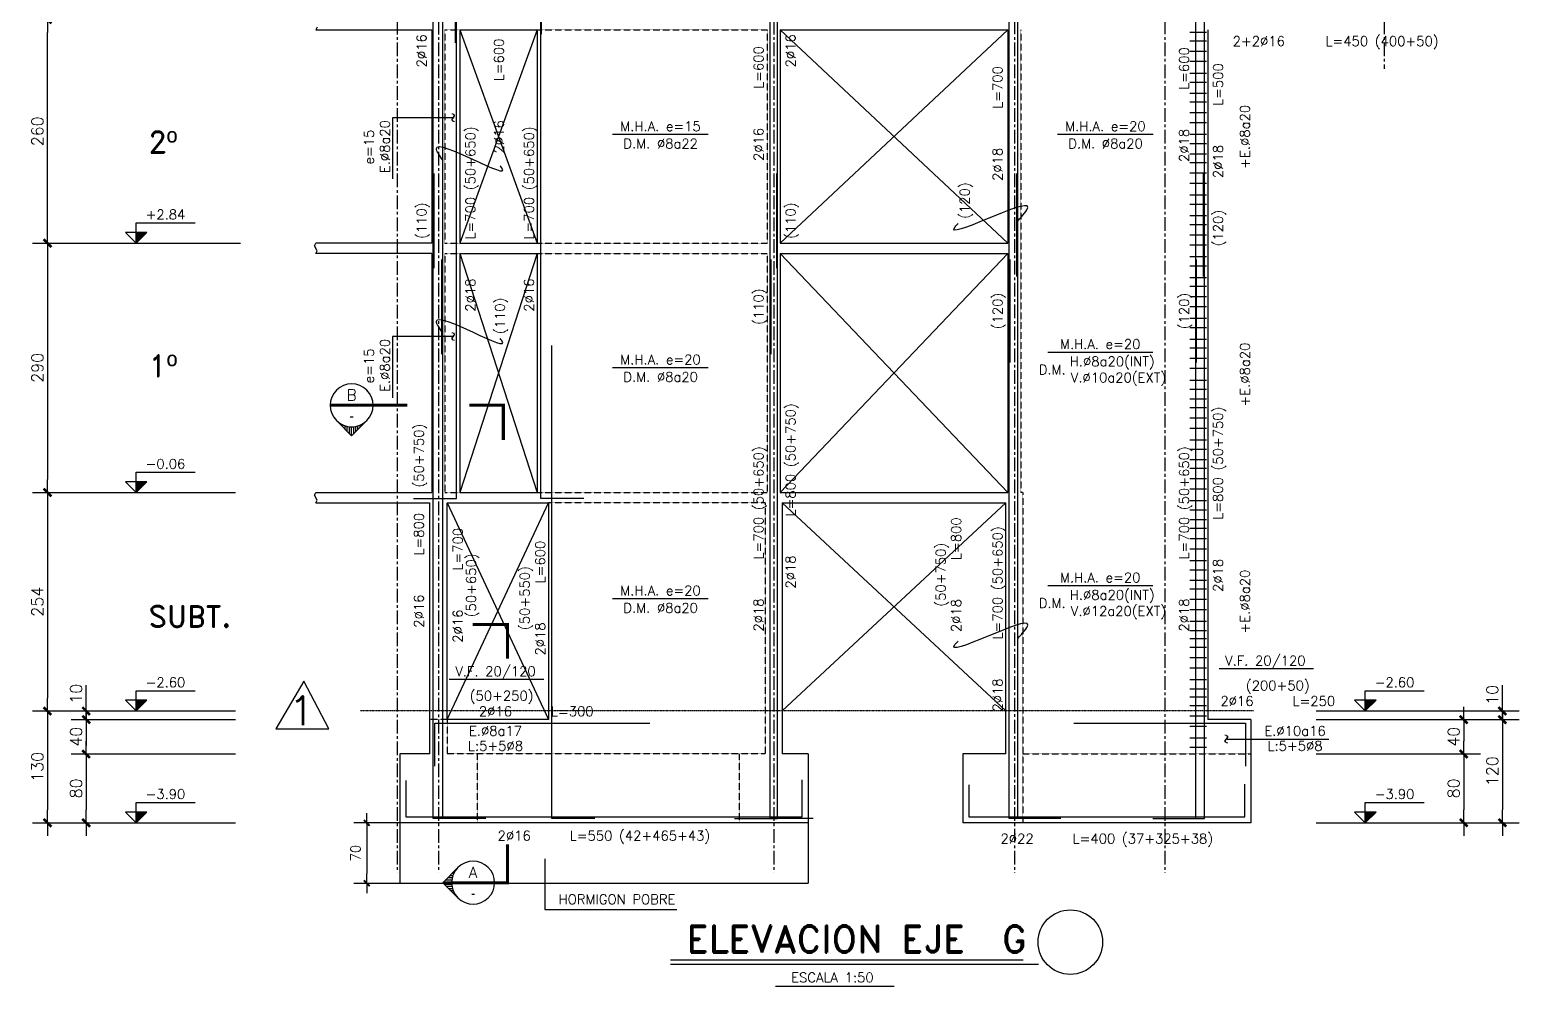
# Model space of a CAD drawing. Header units: millimetres. Extents: x 7445 to 13932, y -1320 to 2057.
# Drawn here: x 7445 to 9177, y -1320 to -208 of the extents above; entities that cross this region are included whole.
import ezdxf
from ezdxf.enums import TextEntityAlignment as Align

# ---------------------------------------------------------------- set-up
doc = ezdxf.new("R2010")
doc.units = ezdxf.units.MM
doc.header["$LTSCALE"] = 0.5
doc.linetypes.add('CENTER', pattern=[50.8, 31.75, -6.35, 6.35, -6.35])
doc.linetypes.add('DASHED', pattern=[0.75, 0.5, -0.25])
for name, color, linetype in [('CONTORNO', 3, 'Continuous'), ('CONTORNOS', 3, 'Continuous'), ('COTAS1', 2, 'Continuous'), ('Cotas2', 1, 'Continuous'), ('EJES', 1, 'CENTER'), ('fe', 7, 'Continuous'), ('NIVELES', 3, 'Continuous'), ('RADIER', 1, 'DASHED'), ('SEGMENTOS1', 2, 'DASHED'), ('TEXTOS-SM', 3, 'Continuous'), ('TEXTOS1', 9, 'Continuous'), ('textos2', 2, 'Continuous'), ('VANOS', 1, 'Continuous')]:
    doc.layers.add(name, color=color, linetype=linetype)
doc.styles.add('ROMAND', font='romand')
doc.styles.add('ROMANS', font='romans')
doc.styles.add('ROMANS0', font='romans.shx')
doc.styles.add('SIETE50', font='ROMAND.SHX', dxfattribs={"height": 31.5})
doc.styles.get("Standard").update_dxf_attribs({"font": 'techl___.ttf'})
doc.dimstyles.new('ING-50', dxfattribs={"dimscale": 5, "dimtxt": 2.25, "dimasz": 2.25, "dimexe": 3, "dimexo": 0, "dimgap": 1.5, "dimtad": 1, "dimdec": 1, "dimzin": 12, "dimdsep": 46, "dimtxsty": 'ROMANS', "dimblk1": 'TICK1', "dimblk2": 'TICK1', "dimsah": 1, "dimcen": 0.09, "dimclrd": 2, "dimclre": 1, "dimclrt": 3, "dimadec": 1, "dimazin": 3, "dimtfac": 1, "dimtdec": 1, "dimtix": 1, "dimtmove": 2, "dimatfit": 3, "dimfxl": 3, "dimtolj": 1, "dimtzin": 12, "dimarcsym": 0})
doc.dimstyles.new('ING50', dxfattribs={"dimscale": 50, "dimtxt": 0.27, "dimasz": 0.3, "dimexe": 0.2, "dimexo": 1, "dimgap": 0.1, "dimtad": 1, "dimzin": 12, "dimdsep": 46, "dimtxsty": 'ROMANS', "dimblk1": 'TICK1', "dimblk2": 'TICK1', "dimsah": 1, "dimcen": 0.09, "dimse1": 1, "dimse2": 1, "dimclrd": 2, "dimclre": 4, "dimclrt": 3, "dimadec": 0, "dimazin": 0, "dimtfac": 1, "dimtix": 1, "dimtmove": 2, "dimatfit": 3, "dimldrblk": 'TICK1', "dimfxl": 1, "dimtolj": 1, "dimtzin": 12, "dimarcsym": 0})

# ---------------------------------------------------------------- blocks, each defined once
blk = doc.blocks.new('nivel-el')
at = {"linetype": 'Continuous'}
blk.add_hatch(color=1, dxfattribs=at).paths.add_polyline_path([(0, 0), (12.5, 12.5), (0, 12.5)])
at = {"color": 3}
blk.add_lwpolyline([(0, 0), (12.5, 12.5), (0, 12.5), (-12.5, 12.5), (0, 0), (0, 12.5), (0, 23.6), (68.4, 23.6)], dxfattribs=at)
at = {"color": 3, "style": 'ROMANS'}
blk.add_attdef('%%P0.00', text='', height=11.2, dxfattribs=at).set_placement((34, 27.7), align=Align.CENTER)
blk = doc.blocks.new('TICK1')
at = {"color": 2}
for points in [[(0, 0), (-1, 0)], [(0, 0), (1, 0)]]:
    blk.add_lwpolyline(points, dxfattribs=at)
at = {"color": 2, "const_width": 0.2}
blk.add_lwpolyline([(-0.3, -0.3), (0.3, 0.3)], dxfattribs=at)
blk = doc.blocks.new('*D22')
at = {"layer": 'COTAS1', "color": 2, "lineweight": -2}
blk.add_line((7465.3, -471.3), (7465.3, -731.3), dxfattribs=at)
at = {"layer": 'Defpoints', "color": 0}
for p in [(7477, -456.3), (7465.3, -746.3), (7477, -746.3)]:
    blk.add_point(p, dxfattribs=at)
at = {"layer": 'COTAS1', "color": 2, "lineweight": -2, "xscale": 15, "yscale": 15, "zscale": 15}
for p, rotation in [((7465.3, -456.3), 90), ((7465.3, -746.3), 270)]:
    blk.add_blockref('TICK1', p, dxfattribs=dict(at, rotation=rotation))
at = {"layer": 'COTAS1', "color": 3, "insert": (7453.6, -601.3), "char_height": 13.5, "attachment_point": 5, "rotation": 90, "style": 'ROMANS'}
blk.add_mtext('\\A1;290', dxfattribs=at)
blk = doc.blocks.new('*D23')
at = {"layer": 'COTAS1', "color": 2, "lineweight": -2}
blk.add_line((7465.3, -441.3), (7465.3, -211.3), dxfattribs=at)
at = {"layer": 'Defpoints', "color": 0}
for p in [(7465.3, -196.3), (7477, -196.3), (7477, -456.3)]:
    blk.add_point(p, dxfattribs=at)
at = {"layer": 'COTAS1', "color": 2, "lineweight": -2, "xscale": 15, "yscale": 15, "zscale": 15}
for p, rotation in [((7465.3, -196.3), 90), ((7465.3, -456.3), 270)]:
    blk.add_blockref('TICK1', p, dxfattribs=dict(at, rotation=rotation))
at = {"layer": 'COTAS1', "color": 3, "insert": (7453.6, -326.3), "char_height": 13.5, "attachment_point": 5, "rotation": 90, "style": 'ROMANS'}
blk.add_mtext('\\A1;260', dxfattribs=at)
blk = doc.blocks.new('*D24')
at = {"layer": 'COTAS1', "color": 2, "lineweight": -2}
blk.add_line((7465.3, -181.3), (7465.3, 48.7), dxfattribs=at)
at = {"layer": 'Defpoints', "color": 0}
for p in [(7465.3, 63.7), (7477, 63.7), (7477, -196.3)]:
    blk.add_point(p, dxfattribs=at)
at = {"layer": 'COTAS1', "color": 2, "lineweight": -2, "xscale": 15, "yscale": 15, "zscale": 15}
for p, rotation in [((7465.3, 63.7), 90), ((7465.3, -196.3), 270)]:
    blk.add_blockref('TICK1', p, dxfattribs=dict(at, rotation=rotation))
at = {"layer": 'COTAS1', "color": 3, "insert": (7453.6, -66.3), "char_height": 13.5, "attachment_point": 5, "rotation": 90, "style": 'ROMANS'}
blk.add_mtext('\\A1;260', dxfattribs=at)
blk = doc.blocks.new('*D13')
at = {"layer": 'COTAS1', "color": 2, "lineweight": -2}
blk.add_line((7465.3, -761.3), (7465.3, -985.3), dxfattribs=at)
at = {"layer": 'Defpoints', "color": 0}
for p in [(7447.9, -746.3), (7465.3, -1000.3), (7477, -1000.3)]:
    blk.add_point(p, dxfattribs=at)
at = {"layer": 'COTAS1', "color": 2, "lineweight": -2, "xscale": 15, "yscale": 15, "zscale": 15}
for p, rotation in [((7465.3, -746.3), 90), ((7465.3, -1000.3), 270)]:
    blk.add_blockref('TICK1', p, dxfattribs=dict(at, rotation=rotation))
at = {"layer": 'COTAS1', "color": 3, "insert": (7453.6, -873.3), "char_height": 13.5, "attachment_point": 5, "rotation": 90, "style": 'ROMANS'}
blk.add_mtext('\\A1;254', dxfattribs=at)
blk = doc.blocks.new('*D14')
at = {"layer": 'COTAS1', "color": 2, "lineweight": -2}
blk.add_line((7465.3, -1015.3), (7465.3, -1115.3), dxfattribs=at)
at = {"layer": 'Defpoints', "color": 0}
for p in [(7477, -1000.3), (7465.3, -1130.3), (7477, -1130.3)]:
    blk.add_point(p, dxfattribs=at)
at = {"layer": 'COTAS1', "color": 2, "lineweight": -2, "xscale": 15, "yscale": 15, "zscale": 15}
for p, rotation in [((7465.3, -1000.3), 90), ((7465.3, -1130.3), 270)]:
    blk.add_blockref('TICK1', p, dxfattribs=dict(at, rotation=rotation))
at = {"layer": 'COTAS1', "color": 3, "insert": (7453.6, -1065.3), "char_height": 13.5, "attachment_point": 5, "rotation": 90, "style": 'ROMANS'}
blk.add_mtext('\\A1;130', dxfattribs=at)
blk = doc.blocks.new('*D15')
at = {"layer": 'COTAS1', "color": 2, "lineweight": -2}
blk.add_line((7510.3, -1065.3), (7510.3, -1115.3), dxfattribs=at)
at = {"layer": 'Defpoints', "color": 0}
for p in [(7522, -1050.3), (7510.3, -1130.3), (7522, -1130.3)]:
    blk.add_point(p, dxfattribs=at)
at = {"layer": 'COTAS1', "color": 2, "lineweight": -2, "xscale": 15, "yscale": 15, "zscale": 15}
for p, rotation in [((7510.3, -1050.3), 90), ((7510.3, -1130.3), 270)]:
    blk.add_blockref('TICK1', p, dxfattribs=dict(at, rotation=rotation))
at = {"layer": 'COTAS1', "color": 3, "insert": (7498.6, -1090.3), "char_height": 13.5, "attachment_point": 5, "rotation": 90, "style": 'ROMANS'}
blk.add_mtext('\\A1;80', dxfattribs=at)
blk = doc.blocks.new('*D16')
at = {"layer": 'COTAS1', "color": 2, "lineweight": -2}
blk.add_line((7510.3, -1025.3), (7510.3, -1035.3), dxfattribs=at)
at = {"layer": 'Defpoints', "color": 0}
for p in [(7522, -1010.3), (7510.3, -1050.3), (7522, -1050.3)]:
    blk.add_point(p, dxfattribs=at)
at = {"layer": 'COTAS1', "color": 2, "lineweight": -2, "xscale": 15, "yscale": 15, "zscale": 15}
for p, rotation in [((7510.3, -1010.3), 90), ((7510.3, -1050.3), 270)]:
    blk.add_blockref('TICK1', p, dxfattribs=dict(at, rotation=rotation))
at = {"layer": 'COTAS1', "color": 3, "insert": (7498.6, -1030.3), "char_height": 13.5, "attachment_point": 5, "rotation": 90, "style": 'ROMANS'}
blk.add_mtext('\\A1;40', dxfattribs=at)
blk = doc.blocks.new('*D17')
at = {"layer": 'COTAS1', "color": 2, "lineweight": -2}
for p, q in [((7510.3, -985.3), (7510.3, -970.3)), ((7510.3, -1010.3), (7510.3, -1000.3)), ((7510.3, -1025.3), (7510.3, -1040.3))]:
    blk.add_line(p, q, dxfattribs=at)
at = {"layer": 'Defpoints', "color": 0}
for p in [(7510.3, -1000.3), (7522, -1000.3), (7522, -1010.3)]:
    blk.add_point(p, dxfattribs=at)
at = {"layer": 'COTAS1', "color": 2, "lineweight": -2, "xscale": 15, "yscale": 15, "zscale": 15}
for p, rotation in [((7510.3, -1000.3), 270), ((7510.3, -1010.3), 90)]:
    blk.add_blockref('TICK1', p, dxfattribs=dict(at, rotation=rotation))
at = {"layer": 'COTAS1', "color": 3, "insert": (7498.6, -980.2), "char_height": 13.5, "attachment_point": 5, "rotation": 90, "style": 'ROMANS'}
blk.add_mtext('\\A1;10', dxfattribs=at)
blk = doc.blocks.new('*D18')
at = {"layer": 'COTAS1', "color": 2, "lineweight": -2}
blk.add_line((9112.7, -1065.3), (9112.7, -1115.3), dxfattribs=at)
at = {"layer": 'Defpoints', "color": 0}
for p in [(9124.4, -1050.3), (9112.7, -1130.3), (9124.4, -1130.3)]:
    blk.add_point(p, dxfattribs=at)
at = {"layer": 'COTAS1', "color": 2, "lineweight": -2, "xscale": 15, "yscale": 15, "zscale": 15}
for p, rotation in [((9112.7, -1050.3), 90), ((9112.7, -1130.3), 270)]:
    blk.add_blockref('TICK1', p, dxfattribs=dict(at, rotation=rotation))
at = {"layer": 'COTAS1', "color": 3, "insert": (9101, -1090.3), "char_height": 13.5, "attachment_point": 5, "rotation": 90, "style": 'ROMANS'}
blk.add_mtext('\\A1;80', dxfattribs=at)
blk = doc.blocks.new('*D19')
at = {"layer": 'COTAS1', "color": 2, "lineweight": -2}
blk.add_line((9112.7, -1025.3), (9112.7, -1035.3), dxfattribs=at)
at = {"layer": 'Defpoints', "color": 0}
for p in [(9124.4, -1010.3), (9112.7, -1050.3), (9124.4, -1050.3)]:
    blk.add_point(p, dxfattribs=at)
at = {"layer": 'COTAS1', "color": 2, "lineweight": -2, "xscale": 15, "yscale": 15, "zscale": 15}
for p, rotation in [((9112.7, -1010.3), 90), ((9112.7, -1050.3), 270)]:
    blk.add_blockref('TICK1', p, dxfattribs=dict(at, rotation=rotation))
at = {"layer": 'COTAS1', "color": 3, "insert": (9101, -1030.3), "char_height": 13.5, "attachment_point": 5, "rotation": 90, "style": 'ROMANS'}
blk.add_mtext('\\A1;40', dxfattribs=at)
blk = doc.blocks.new('*D20')
at = {"layer": 'COTAS1', "color": 2, "lineweight": -2}
for p, q in [((9157.7, -985.3), (9157.7, -970.3)), ((9157.7, -1000.3), (9157.7, -1010.3)), ((9157.7, -1025.3), (9157.7, -1040.3))]:
    blk.add_line(p, q, dxfattribs=at)
at = {"layer": 'Defpoints', "color": 0}
for p in [(9169.4, -1000.3), (9157.7, -1010.3), (9169.4, -1010.3)]:
    blk.add_point(p, dxfattribs=at)
at = {"layer": 'COTAS1', "color": 2, "lineweight": -2, "xscale": 15, "yscale": 15, "zscale": 15}
for p, rotation in [((9157.7, -1000.3), 270), ((9157.7, -1010.3), 90)]:
    blk.add_blockref('TICK1', p, dxfattribs=dict(at, rotation=rotation))
at = {"layer": 'COTAS1', "color": 3, "insert": (9146, -981.6), "char_height": 13.5, "attachment_point": 5, "rotation": 90, "style": 'ROMANS'}
blk.add_mtext('\\A1;10', dxfattribs=at)
blk = doc.blocks.new('*D21')
at = {"layer": 'COTAS1', "color": 2, "lineweight": -2}
blk.add_line((9157.7, -1025.3), (9157.7, -1115.3), dxfattribs=at)
at = {"layer": 'Defpoints', "color": 0}
for p in [(9169.4, -1010.3), (9157.7, -1130.3), (9169.4, -1130.3)]:
    blk.add_point(p, dxfattribs=at)
at = {"layer": 'COTAS1', "color": 2, "lineweight": -2, "xscale": 15, "yscale": 15, "zscale": 15}
for p, rotation in [((9157.7, -1010.3), 90), ((9157.7, -1130.3), 270)]:
    blk.add_blockref('TICK1', p, dxfattribs=dict(at, rotation=rotation))
at = {"layer": 'COTAS1', "color": 3, "insert": (9146, -1070.3), "char_height": 13.5, "attachment_point": 5, "rotation": 90, "style": 'ROMANS'}
blk.add_mtext('\\A1;120', dxfattribs=at)
blk = doc.blocks.new('*X33')
at = {"color": 0}
for p, q in [((2610.1, 1260), (2610.4, 1260)), ((2611.9, 1257.5), (2612.9, 1257.5)), ((2613.2, 1255), (2615.4, 1255)), ((2614.2, 1252.5), (2617.9, 1252.5)), ((2614.9, 1250), (2620.4, 1250)), ((2615.3, 1247.5), (2622.9, 1247.5)), ((2612.4, 1232.5), (2613.9, 1232.5)), ((2613.6, 1235), (2616.4, 1235)), ((2614.5, 1237.5), (2618.9, 1237.5)), ((2615.1, 1240), (2621.4, 1240)), ((2615.4, 1242.5), (2623.9, 1242.5)), ((2615.5, 1245), (2625.4, 1245)), ((2608.8, 1227.5), (2608.9, 1227.5)), ((2610.9, 1230), (2611.4, 1230))]:
    blk.add_line(p, q, dxfattribs=at)
blk = doc.blocks.new('corte6')
at = {"color": 2, "linetype": 'Continuous'}
for p, q in [((-57.7, 17.7), (-75.4, 0)), ((-75.4, 0), (-57.7, -17.7))]:
    blk.add_line(p, q, dxfattribs=at)
at = {"color": 2, "linetype": 'Continuous', "const_width": 3.5}
blk.add_lwpolyline([(-65, 0), (0, 0), (0, 44.5)], dxfattribs=at)
at = {"color": 2, "linetype": 'Continuous'}
blk.add_arc((-40, 0), 25, 135, 225, dxfattribs=at)
at = {"color": 1, "linetype": 'Continuous'}
blk.add_arc((-40, 0), 25, 225, 135, dxfattribs=at)
at = {"color": 2, "linetype": 'Continuous', "xscale": -1}
blk.add_blockref('*X33', (2550.5, -1244.5), dxfattribs=at)
at = {"color": 3, "linetype": 'Continuous', "style": 'ROMAND'}
blk.add_attdef('C', text='', height=13, dxfattribs=at).set_placement((-40, 12), align=Align.MIDDLE_CENTER)
at = {"color": 3, "linetype": 'Continuous'}
blk.add_attdef('-', text='', height=13, dxfattribs=at).set_placement((-40, -12), align=Align.MIDDLE)
blk = doc.blocks.new('corte9')
at = {"color": 2, "const_width": 3.51}
blk.add_lwpolyline([(0, 39.5), (0, 0), (40.5, 0)], dxfattribs=at)
blk = doc.blocks.new('*X38')
at = {"color": 0}
for p, q in [((2585, 1329.9), (2585, 1335.4)), ((2587.5, 1330.3), (2587.5, 1337.9)), ((2590, 1330.5), (2590, 1340.4)), ((2592.5, 1330.4), (2592.5, 1338.9)), ((2595, 1330.1), (2595, 1336.4)), ((2575, 1325.1), (2575, 1325.4)), ((2577.5, 1326.9), (2577.5, 1327.9)), ((2580, 1328.2), (2580, 1330.4)), ((2582.5, 1329.2), (2582.5, 1332.9)), ((2597.5, 1329.5), (2597.5, 1333.9)), ((2600, 1328.6), (2600, 1331.4)), ((2602.5, 1327.4), (2602.5, 1328.9)), ((2605, 1325.9), (2605, 1326.4)), ((2607.5, 1323.8), (2607.5, 1323.9))]:
    blk.add_line(p, q, dxfattribs=at)
blk = doc.blocks.new('corte7')
at = {"color": 2, "linetype": 'Continuous'}
for p, q in [((-17.7, -17.7), (0, -35.4)), ((0, -35.4), (17.7, -17.7))]:
    blk.add_line(p, q, dxfattribs=at)
at = {"color": 2, "linetype": 'Continuous', "const_width": 3.5}
blk.add_lwpolyline([(-25, 0), (64.6, 0)], dxfattribs=at)
at = {"color": 1, "linetype": 'Continuous'}
blk.add_arc((0, 0), 25, 315, 225, dxfattribs=at)
at = {"color": 2, "linetype": 'Continuous'}
blk.add_arc((0, 0), 25, 225, 315, dxfattribs=at)
at = {"color": 2, "linetype": 'Continuous', "xscale": -1, "rotation": 180}
blk.add_blockref('*X38', (-2590.5, 1305.5), dxfattribs=at)
at = {"color": 3, "linetype": 'Continuous', "style": 'ROMAND'}
blk.add_attdef('A', text='', height=13, dxfattribs=at).set_placement((0, 12), align=Align.MIDDLE)
at = {"color": 3, "linetype": 'Continuous'}
blk.add_attdef('-', text='', height=13, dxfattribs=at).set_placement((0, -12), align=Align.MIDDLE)
blk = doc.blocks.new('*D59')
at = {"layer": 'CONTORNOS', "color": 1, "lineweight": -2, "ltscale": 0.5}
for p, q in [((7875, -1130.3), (7821.7, -1130.3)), ((7875, -1200.7), (7821.7, -1200.7))]:
    blk.add_line(p, q, dxfattribs=at)
at = {"layer": 'CONTORNOS', "color": 2, "lineweight": -2, "ltscale": 0.5}
blk.add_line((7836.7, -1141.5), (7836.7, -1189.4), dxfattribs=at)
at = {"layer": 'Defpoints', "color": 0, "ltscale": 0.5}
for p in [(7875, -1130.3), (7836.7, -1200.7), (7875, -1200.7)]:
    blk.add_point(p, dxfattribs=at)
at = {"layer": 'CONTORNOS', "color": 2, "lineweight": -2, "ltscale": 0.5, "xscale": 11.25, "yscale": 11.25, "zscale": 11.25}
for p, rotation in [((7836.7, -1130.3), 90), ((7836.7, -1200.7), 270)]:
    blk.add_blockref('TICK1', p, dxfattribs=dict(at, rotation=rotation))
at = {"layer": 'CONTORNOS', "color": 3, "ltscale": 0.5, "insert": (7823.6, -1165.5), "char_height": 11.25, "attachment_point": 5, "rotation": 90, "style": 'ROMANS'}
blk.add_mtext('\\A1;70', dxfattribs=at)

msp = doc.modelspace()

# ---------------------------------------------------------------- linework, layer by layer
at = {"color": 6}
for p, q in [((8189.959, -1289.787), (8600.278, -1289.787)), ((8189.959, -1294.787), (8618.241, -1294.787))]:
    msp.add_line(p, q, dxfattribs=at)
at = {"color": 3}
msp.add_line((8312.163, -1320.266), (8450.021, -1320.266), dxfattribs=at)
msp.add_circle((8655.109, -1268.989), 37.5, dxfattribs=at)
at = {"layer": 'CONTORNO'}
for p, q in [((7777.52, -208.266), (7912.547, -208.266)), ((7912.547, -208.266), (7912.547, -456.266)), ((7945.047, -208.266), (7945.047, -456.266)), ((7945.047, -208.266), (8035.047, -208.266)), ((8035.047, -208.266), (8035.047, -456.266)), ((8317.547, -208.266), (8582.547, -208.266)), ((8317.547, -208.266), (8317.547, -456.266)), ((8582.547, -208.266), (8582.547, -456.266)), ((8815.047, -208.266), (8815.047, -1010.266)), ((7912.547, -456.266), (7777.52, -456.266)), ((7945.047, -456.266), (8035.047, -456.266)), ((8317.547, -456.266), (8582.547, -456.266)), ((7912.547, -468.266), (7777.52, -468.266)), ((7912.547, -468.266), (7912.547, -746.266)), ((7945.047, -468.266), (7945.047, -746.266)), ((7945.047, -468.266), (8035.047, -468.266)), ((8035.047, -468.266), (8035.047, -746.266)), ((8317.547, -468.266), (8582.547, -468.266)), ((8317.547, -468.266), (8317.547, -746.266)), ((8582.547, -468.266), (8582.547, -746.266)), ((7777.52, -746.266), (7912.547, -746.266)), ((7777.52, -758.266), (7910.047, -758.266)), ((7910.047, -1050.266), (7910.047, -758.266)), ((7945.047, -746.266), (8035.047, -746.266)), ((8317.547, -746.266), (8582.547, -746.266)), ((8320.047, -758.266), (8320.047, -1050.266)), ((8320.047, -758.266), (8580.047, -758.266)), ((8580.047, -1050.266), (8580.047, -758.266)), ((8865.047, -1010.266), (8815.047, -1010.266)), ((8865.047, -1010.266), (8865.047, -1130.266)), ((7910.047, -1050.266), (7875.047, -1050.266)), ((7875.047, -1050.266), (7875.047, -1130.266)), ((8350.047, -1050.266), (8320.047, -1050.266)), ((8350.047, -1050.266), (8350.047, -1130.266)), ((8580.047, -1050.266), (8530.047, -1050.266)), ((8530.047, -1050.266), (8530.047, -1130.266)), ((8350.047, -1130.266), (7875.047, -1130.266)), ((8865.047, -1130.266), (8530.047, -1130.266))]:
    msp.add_line(p, q, dxfattribs=at)
at = {"layer": 'CONTORNOS', "color": 2, "ltscale": 0.5}
for p, q in [((7779.02, -205.266), (7777.52, -208.266)), ((7776.02, -459.266), (7777.52, -456.266)), ((7779.02, -465.266), (7776.02, -459.266)), ((7777.52, -468.266), (7779.02, -465.266)), ((7776.02, -749.266), (7777.52, -746.266)), ((7779.02, -755.266), (7776.02, -749.266)), ((7777.52, -758.266), (7779.02, -755.266))]:
    msp.add_line(p, q, dxfattribs=at)
at = {"layer": 'CONTORNOS', "ltscale": 0.5}
for p, q in [((7930.047, -1010.266), (7930.047, -758.266)), ((7930.047, -758.266), (8048.047, -758.266)), ((8048.047, -758.266), (8048.047, -1010.266)), ((8048.047, -1010.266), (7930.047, -1010.266)), ((7875.047, -1130.266), (7875.047, -1173.665)), ((8350.047, -1130.266), (8350.047, -1173.665)), ((7875.047, -1173.665), (7875.047, -1200.665)), ((8043.829, -1172.286), (8043.829, -1230.9)), ((8350.047, -1173.665), (8350.047, -1200.665)), ((7875.047, -1200.665), (8350.047, -1200.665)), ((8043.829, -1230.9), (8197.246, -1230.9))]:
    msp.add_line(p, q, dxfattribs=at)
at = {"layer": 'Cotas2'}
for p, q in [((7447.873, -456.266), (7689.903, -456.266)), ((7447.873, -746.266), (7684.073, -746.266)), ((7447.873, -1000.266), (7684.073, -1000.266)), ((8941.075, -1000.266), (9177.276, -1000.266)), ((7492.873, -1010.266), (7684.073, -1010.266)), ((8941.075, -1010.266), (9177.276, -1010.266)), ((7492.873, -1050.266), (7684.073, -1050.266)), ((8941.075, -1050.266), (9132.276, -1050.266)), ((7447.873, -1130.266), (7684.073, -1130.266)), ((8941.075, -1130.266), (9177.276, -1130.266))]:
    msp.add_line(p, q, dxfattribs=at)
at = {"layer": 'EJES'}
for p, q in [((7872.047, 1986.668), (7872.047, -1188.546)), ((7920.047, 1986.668), (7920.047, -1188.546)), ((8310.047, 1986.668), (8310.047, -1188.546)), ((8590.047, 1986.757), (8590.047, -1188.546)), ((8765.047, 1986.757), (8765.047, -1188.546)), ((9020.047, 1986.757), (9020.047, -253.801))]:
    msp.add_line(p, q, dxfattribs=at)
at = {"layer": 'fe', "color": 6, "ltscale": 0.5}
for p, q in [((7940.047, -223.266), (7940.047, -103.266)), ((8040.047, -213.266), (8040.047, -103.266)), ((7915.047, -485.266), (7915.047, -375.266)), ((8313.547, -485.266), (8313.547, -375.266)), ((8593.047, -495.266), (8593.047, -375.266)), ((8810.047, -495.266), (8810.047, -375.266)), ((7924.047, -585.266), (7924.047, -475.266)), ((8307.047, -585.266), (8307.047, -475.266)), ((8585.047, -595.266), (8585.047, -475.266)), ((8802.047, -595.266), (8802.047, -475.266))]:
    msp.add_line(p, q, dxfattribs=at)
at = {"layer": 'fe', "color": 1, "ltscale": 0.5}
msp.add_line((8837.449, -1032.852), (8955.831, -1032.852), dxfattribs=at)
at = {"layer": 'fe', "ltscale": 0.5}
for points in [[(7941.047, -223.266), (7941.047, 476.734)], [(8039.047, -213.266), (8039.047, 386.734)], [(8594.047, -495.266), (8594.047, 204.734)], [(7914.047, -485.266), (7914.047, 114.734)], [(8314.547, -485.266), (8314.547, 114.734)], [(8584.047, -595.266), (8584.047, 104.734)], [(7925.047, -585.266), (7925.047, 14.734)], [(8306.047, -585.266), (8306.047, 14.734)], [(8801.047, -595.266), (8801.047, 4.734)], [(8811.047, -495.266), (8811.047, 4.734)], [(7891.047, -753.266), (7941.047, -753.266), (7941.047, -103.266)], [(8089.047, -753.266), (8039.047, -753.266), (8039.047, -103.266)], [(7964.047, -1125.266), (7914.047, -1125.266), (7914.047, -375.266)], [(8264.547, -1125.266), (8314.547, -1125.266), (8314.547, -375.266)], [(8644.047, -1125.266), (8594.047, -1125.266), (8594.047, -375.266)], [(8761.047, -1125.266), (8811.047, -1125.266), (8811.047, -375.266)], [(7975.047, -1125.266), (7925.047, -1125.266), (7925.047, -475.266)], [(8356.047, -1125.266), (8306.047, -1125.266), (8306.047, -475.266)], [(8634.047, -1125.266), (8584.047, -1125.266), (8584.047, -475.266)], [(8751.047, -1125.266), (8801.047, -1125.266), (8801.047, -475.266)], [(8102.047, -1125.266), (8052.047, -1125.266), (8052.047, -575.266)], [(7916.047, -1064.266), (7916.047, -1014.266), (8166.047, -1014.266)], [(8659.047, -1014.266), (8859.047, -1014.266), (8859.047, -1064.266)], [(7882.047, -1081.266), (7882.047, -1123.266), (8343.047, -1123.266), (8343.047, -1080.266)], [(8537.047, -1086.266), (8537.047, -1123.266), (8858.047, -1123.266), (8858.047, -1085.266)]]:
    msp.add_lwpolyline(points, dxfattribs=at)
at = {"layer": 'fe', "color": 2, "ltscale": 0.5}
for points in [[(8594.047, -430.597), (8605.59, -414.868), (8521.217, -437.218), (8524.529, -433.577)], [(8594.047, -916.141), (8605.59, -900.412), (8521.217, -922.761), (8524.529, -919.12)]]:
    msp.add_spline(points, degree=3, dxfattribs=at)
at = {"layer": 'RADIER', "ltscale": 0.5}
msp.add_line((8868.328, -1000.266), (7829.567, -1000.266), dxfattribs=at)
at = {"layer": 'SEGMENTOS1'}
for p, q in [((7927.547, -208.266), (7945.047, -208.266)), ((7927.547, -208.266), (7927.547, -456.266)), ((8035.047, -208.266), (8302.547, -208.266)), ((8302.547, -208.266), (8302.547, -456.266)), ((8597.547, -208.266), (8597.547, -746.266)), ((7927.547, -456.266), (7945.047, -456.266)), ((8035.047, -456.266), (8302.547, -456.266)), ((7927.547, -468.266), (7945.047, -468.266)), ((7927.547, -468.266), (7927.547, -746.266)), ((8035.047, -468.266), (8302.547, -468.266)), ((8302.547, -468.266), (8302.547, -746.266)), ((7927.547, -746.266), (7945.047, -746.266)), ((8035.047, -746.266), (8302.547, -746.266)), ((8300.047, -758.266), (8048.047, -758.266)), ((8300.047, -758.266), (8300.047, -1050.266)), ((8600.047, -746.266), (8597.547, -746.266)), ((8600.047, -746.266), (8600.047, -1130.266)), ((7930.047, -1010.266), (7910.047, -1010.266)), ((7930.047, -1010.266), (7930.047, -1050.266)), ((8300.047, -1050.266), (7930.047, -1050.266)), ((7965.047, -1050.266), (7965.047, -1130.266)), ((8270.047, -1050.266), (8270.047, -1130.266)), ((8600.047, -1050.266), (8865.047, -1050.266))]:
    msp.add_line(p, q, dxfattribs=at)
at = {"layer": 'TEXTOS1', "color": 1, "ltscale": 0.5}
for p, q in [((7936.644, -310.478), (7866.593, -310.478)), ((7866.593, -310.478), (7866.593, -381.659)), ((7936.644, -564.87), (7866.593, -564.87)), ((7866.593, -564.87), (7866.593, -636.05))]:
    msp.add_line(p, q, dxfattribs=at)
at = {"layer": 'TEXTOS1', "color": 5}
for p, q in [((8122.538, -329.659), (8233.743, -329.659)), ((8640.087, -329.659), (8751.292, -329.659)), ((8629.019, -582.91), (8751.276, -582.91)), ((8122.538, -600.935), (8233.743, -600.935)), ((8629.019, -854.38), (8751.276, -854.38)), ((8122.538, -869.433), (8233.743, -869.433))]:
    msp.add_line(p, q, dxfattribs=at)
at = {"layer": 'TEXTOS1', "color": 9}
for p, q in [((8828.287, -950.977), (8938.077, -950.977)), ((7763.637, -965.552), (7731.023, -1020.877)), ((7792.459, -1020.877), (7763.637, -965.552)), ((7932.715, -963.358), (8042.505, -963.358)), ((7731.023, -1020.877), (7792.459, -1020.877))]:
    msp.add_line(p, q, dxfattribs=at)
at = {"layer": 'TEXTOS1', "color": 2, "ltscale": 0.5}
for points in [[(7925.047, -359.72), (7917.679, -346.449), (7993.378, -368.376), (7991.692, -366.317)], [(7925.047, -560.583), (7917.679, -547.312), (7993.378, -569.239), (7991.692, -567.18)]]:
    msp.add_spline(points, degree=3, dxfattribs=at)
at = {"layer": 'VANOS', "ltscale": 0.5}
for p, q in [((8035.047, -208.266), (7945.047, -456.266)), ((7945.047, -208.266), (8035.047, -456.266)), ((8582.547, -208.266), (8317.547, -456.266)), ((8317.547, -208.266), (8582.547, -456.266)), ((8813.329, -211.33), (8793.959, -211.33)), ((8813.329, -221.426), (8793.959, -221.426)), ((8813.329, -233.478), (8793.959, -233.478)), ((8813.329, -245.203), (8793.959, -245.203)), ((8813.329, -258.883), (8793.959, -258.883)), ((8813.329, -269.631), (8793.959, -269.631)), ((8813.329, -282.48), (8793.959, -282.48)), ((8813.329, -292.577), (8793.959, -292.577)), ((8813.329, -304.628), (8793.959, -304.628)), ((8813.329, -316.354), (8793.959, -316.354)), ((8813.329, -330.033), (8793.959, -330.033)), ((8813.329, -340.782), (8793.959, -340.782)), ((8813.329, -352.957), (8793.959, -352.957)), ((8813.329, -363.053), (8793.959, -363.053)), ((8813.329, -375.105), (8793.959, -375.105)), ((8813.329, -386.83), (8793.959, -386.83)), ((8813.329, -400.51), (8793.959, -400.51)), ((8813.329, -411.258), (8793.959, -411.258)), ((8813.329, -424.739), (8793.959, -424.739)), ((8813.329, -434.836), (8793.959, -434.836)), ((8813.329, -446.887), (8793.959, -446.887)), ((8813.329, -458.613), (8793.959, -458.613)), ((8035.047, -468.266), (7945.047, -746.266)), ((7945.047, -468.266), (8035.047, -746.266)), ((8582.547, -468.266), (8317.547, -746.266)), ((8317.547, -468.266), (8582.547, -746.266)), ((8813.329, -472.293), (8793.959, -472.293)), ((8813.329, -483.041), (8793.959, -483.041)), ((8813.329, -496.509), (8793.959, -496.509)), ((8813.329, -506.606), (8793.959, -506.606)), ((8813.329, -518.657), (8793.959, -518.657)), ((8813.329, -530.382), (8793.959, -530.382)), ((8813.329, -544.062), (8793.959, -544.062)), ((8813.329, -554.81), (8793.959, -554.81)), ((8813.329, -568.302), (8793.959, -568.302)), ((8813.329, -578.399), (8793.959, -578.399)), ((8813.329, -590.45), (8793.959, -590.45)), ((8813.329, -602.176), (8793.959, -602.176)), ((8813.329, -615.855), (8793.959, -615.855)), ((8813.329, -626.604), (8793.959, -626.604)), ((8813.329, -637.801), (8793.959, -637.801)), ((8813.329, -647.898), (8793.959, -647.898)), ((8813.329, -659.949), (8793.959, -659.949)), ((8813.329, -671.674), (8793.959, -671.674)), ((8813.329, -685.354), (8793.959, -685.354)), ((8813.329, -696.102), (8793.959, -696.102)), ((8813.329, -708.32), (8793.959, -708.32)), ((8813.329, -718.417), (8793.959, -718.417)), ((8813.329, -730.468), (8793.959, -730.468)), ((8813.329, -742.194), (8793.959, -742.194)), ((7930.047, -758.266), (8048.047, -1010.266)), ((7930.047, -1010.266), (8048.047, -758.266)), ((8320.047, -758.266), (8580.047, -1000.266)), ((8320.047, -1000.266), (8580.047, -758.266)), ((8813.329, -755.873), (8793.959, -755.873)), ((8813.329, -766.622), (8793.959, -766.622)), ((8813.329, -778.141), (8793.959, -778.141)), ((8813.329, -788.238), (8793.959, -788.238)), ((8813.329, -800.289), (8793.959, -800.289)), ((8813.329, -812.014), (8793.959, -812.014)), ((8813.329, -825.694), (8793.959, -825.694)), ((8813.329, -836.442), (8793.959, -836.442)), ((8813.329, -848.611), (8793.959, -848.611)), ((8813.329, -858.708), (8793.959, -858.708)), ((8813.329, -870.759), (8793.959, -870.759)), ((8813.329, -882.484), (8793.959, -882.484)), ((8813.329, -896.164), (8793.959, -896.164)), ((8813.329, -906.913), (8793.959, -906.913)), ((8813.329, -916.469), (8793.959, -916.469)), ((8813.329, -926.566), (8793.959, -926.566)), ((8813.329, -938.617), (8793.959, -938.617)), ((8813.329, -950.342), (8793.959, -950.342)), ((8813.329, -964.022), (8793.959, -964.022)), ((8813.329, -974.77), (8793.959, -974.77)), ((8813.329, -984.329), (8793.959, -984.329)), ((8813.329, -994.426), (8793.959, -994.426)), ((8813.329, -1006.477), (8793.959, -1006.477)), ((8813.329, -1018.202), (8793.959, -1018.202)), ((8813.329, -1031.882), (8793.959, -1031.882)), ((8813.329, -1042.63), (8793.959, -1042.63))]:
    msp.add_line(p, q, dxfattribs=at)

# ---------------------------------------------------------------- block references
at = {"ltscale": 0.5}
for name, p, values in [('corte7', (7819.105, -644.877), {'-': '-', 'A': 'B'}), ('corte6', (8000.418, -1199.915), {'-': '-', 'C': 'A'})]:
    msp.add_blockref(name, p, dxfattribs=at).add_auto_attribs(values)
at = {"ltscale": 0.5, "xscale": -1, "rotation": 90}
msp.add_blockref('corte9', (7995.562, -644.884), dxfattribs=at)
at = {"ltscale": 0.5, "rotation": 180}
msp.add_blockref('corte9', (8000.418, -899.783), dxfattribs=at)
at = {"layer": 'NIVELES'}
for p, values in [((7568.523, -456.266), {'%%P0.00': '+2.84'}), ((7568.523, -746.266), {'%%P0.00': '-0.06'}), ((7568.523, -1000.266), {'%%P0.00': '-2.60'}), ((8998.239, -1000.266), {'%%P0.00': '-2.60'}), ((7568.523, -1130.266), {'%%P0.00': '-3.90'}), ((8998.239, -1130.266), {'%%P0.00': '-3.90'})]:
    msp.add_blockref('nivel-el', p, dxfattribs=at).add_auto_attribs(values)

# ---------------------------------------------------------------- texts
at = {"color": 6, "style": 'SIETE50'}
msp.add_text('ELEVACION EJE  G', height=31.5, dxfattribs=at).set_placement((8208.644, -1281.204))
at = {"color": 9, "style": 'ROMANS'}
msp.add_text('ESCALA 1:50', height=11.25, dxfattribs=at).set_placement((8378.37, -1315.764), align=Align.CENTER)
at = {"layer": 'fe', "color": 9, "ltscale": 0.5, "style": 'ROMANS0'}
for s, p in [('(120)', (8537.834, -406.832)), ('(110)', (7906.047, -430.266)), ('(110)', (8335.297, -430.266)), ('(120)', (8832.579, -438.88)), ('(110)', (8298.047, -530.266)), ('(120)', (8576.047, -535.266)), ('(120)', (8793.047, -535.266)), ('(110)', (7997.184, -540.868))]:
    msp.add_text(s, height=11.25, rotation=90, dxfattribs=at).set_placement(p, align=Align.CENTER)
at = {"layer": 'TEXTOS-SM', "ltscale": 0.5, "style": 'ROMANS0'}
for s, p in [('2%%c16     L=600', (7906.047, -185.266)), ('2%%c16     L=600', (8335.297, -185.266)), ('2%%c16     L=600', (7996.088, -285.266)), ('2%%c16     L=600', (8298.047, -294.058)), ('2%%c18     L=600', (8793.047, -295.266)), ('2%%c18     L=700', (8576.047, -317.247)), ('2%%c18     L=500', (8832.579, -313.937)), ('2%%c18     L=700 (50+650)', (7962.897, -428.266)), ('2%%c16     L=700 (50+650)', (8031.047, -428.266)), ('2%%c18     L=800 (50+750)', (8335.297, -750.266)), ('2%%c18     L=800 (50+750)', (8832.486, -754.129)), ('2%%c16     L=800   (50+750)', (7902.947, -784.857)), ('2%%c18     L=700 (50+650)', (8298.047, -800.266)), ('2%%c18     L=700 (50+650)', (8793.047, -800.266)), ('2%%c18     L=800', (8527.946, -841.9)), ('2%%c16     L=700', (7948.226, -854.208)), ('2%%c18     L=700 (50+650)', (8576.047, -893.285)), ('2%%c18     L=600', (8044.047, -869.087)), ('(50+750)', (8509.946, -841.9)), ('(50+650)', (7963.748, -854.208)), ('(50+550)', (8026.047, -869.087))]:
    msp.add_text(s, height=11.25, rotation=90, dxfattribs=at).set_placement(p, align=Align.CENTER)
for s, p in [('2+2%%c16     L=450 (400+50)', (8963.753, -227.107)), ('(200+50)', (8896.475, -976.336)), ('(50+250)', (7993.592, -988.266)), ('2%%c16     L=250', (8896.475, -994.336)), ('2%%C16     L=300', (8033.844, -1006.266)), ('2%%c16     L=550 (42+465+43)', (8112.547, -1150.919)), ('2%%c22     L=400 (37+325+38)', (8697.547, -1154.33))]:
    msp.add_text(s, height=11.25, dxfattribs=at).set_placement(p, align=Align.CENTER)
at = {"layer": 'TEXTOS1', "color": 9, "style": 'ROMANS'}
for s, p in [('~', (7942.011, -310.412)), ('+E.%%C8a20', (8863.851, -332.745)), ('e=15', (7844.918, -344.666)), ('E.%%C8a20', (7863.39, -344.111)), ('E.%%C8a20', (7863.39, -598.503)), ('~', (7942.011, -564.804)), ('e=15', (7844.918, -599.058)), ('+E.%%C8a20', (8863.851, -609.141)), ('+E.%%C8a20', (8863.851, -873.104)), ('~', (8841.436, -1032.842))]:
    msp.add_text(s, height=11.25, rotation=90, dxfattribs=at).set_placement(p, align=Align.CENTER)
for s, height, p in [('M.H.A. e=15', 11.25, (8178.397, -326.059)), ('M.H.A. e=20', 11.25, (8695.946, -326.059)), ('D.M. %%C8a22', 11.25, (8178.552, -346.222)), ('D.M. %%C8a20', 11.25, (8696.101, -346.222)), ('M.H.A. e=20', 11.25, (8689.891, -579.31)), ('M.H.A. e=20', 11.25, (8178.397, -597.335)), ('H.%%C8a20(INT)', 11.25, (8703.874, -599.473)), ('D.M. %%C8a20', 11.25, (8178.552, -617.498)), ('D.M. ', 11.25, (8637.92, -608.949)), ('V.%%C10a20(EXT)', 11.25, (8711.212, -618.273)), ('M.H.A. e=20', 11.25, (8689.891, -850.78)), ('M.H.A. e=20', 11.25, (8178.397, -865.833)), ('H.%%C8a20(INT)', 11.25, (8703.874, -870.943)), ('D.M. %%C8a20', 11.25, (8178.552, -885.996)), ('D.M. ', 11.25, (8637.92, -880.418)), ('V.%%C12a20(EXT)', 11.25, (8711.212, -889.742)), ('V.F. 20/120', 11.25, (8882.023, -947.377)), ('V.F. 20/120', 11.25, (7986.451, -959.758)), ('1', 33.75, (7760.916, -1016.758)), ('E.%%C8a17', 11.25, (7986.451, -1029.052)), ('E.%%C10a16', 11.25, (8916.518, -1029.052)), ('L:5+5%%C8', 11.25, (7986.451, -1046.496)), ('L:5+5%%C8', 11.25, (8916.518, -1046.496)), ('HORMIGON POBRE', 11.25, (8127.836, -1224.876))]:
    msp.add_text(s, height=height, dxfattribs=at).set_placement(p, align=Align.CENTER)
at = {"layer": 'textos2', "color": 5, "style": 'ROMAND'}
for s, p in [('2º', (7582.818, -351.183)), ('1º', (7582.818, -611.183)), ('SUBT.', (7582.818, -902.933))]:
    msp.add_text(s, height=25, dxfattribs=at).set_placement(p)

# ---------------------------------------------------------------- dimensions: what is measured, and where the dimension line sits
at = {"layer": 'CONTORNOS', "ltscale": 0.5}
dim = msp.add_linear_dim(base=(7836.681, -1200.665), p1=(7875.047, -1130.266), p2=(7875.047, -1200.665), angle=90, text='70', dimstyle='ING-50', override={"dimzin": 0}, dxfattribs=at)
dim.commit()
dim.dimension.update_dxf_attribs({"geometry": '*D59', "text_midpoint": (7823.556, -1165.465)})
at = {"layer": 'COTAS1'}
for base, p1, p2, angle, picture, middle in [((7465.331, 63.735), (7476.971, -196.266), (7476.971, 63.735), 270, '*D24', (7453.581, -66.266)), ((7465.331, -196.266), (7476.971, -456.266), (7476.971, -196.266), 270, '*D23', (7453.581, -326.266)), ((7465.331, -746.266), (7476.971, -456.266), (7476.971, -746.266), 90, '*D22', (7453.581, -601.266)), ((7465.331, -1000.266), (7447.873, -746.266), (7476.971, -1000.266), 90, '*D13', (7453.581, -873.266)), ((7465.331, -1130.266), (7476.971, -1000.266), (7476.971, -1130.266), 90, '*D14', (7453.581, -1065.266)), ((7510.331, -1050.266), (7521.971, -1010.266), (7521.971, -1050.266), 90, '*D16', (7498.581, -1030.266)), ((9112.732, -1050.266), (9124.371, -1010.266), (9124.371, -1050.266), 90, '*D19', (9100.982, -1030.266)), ((9157.732, -1130.266), (9169.371, -1010.266), (9169.371, -1130.266), 90, '*D21', (9145.982, -1070.266)), ((7510.331, -1130.266), (7521.971, -1050.266), (7521.971, -1130.266), 90, '*D15', (7498.581, -1090.266)), ((9112.732, -1130.266), (9124.371, -1050.266), (9124.371, -1130.266), 90, '*D18', (9100.982, -1090.266))]:
    dim = msp.add_linear_dim(base=base, p1=p1, p2=p2, angle=angle, dimstyle='ING50', dxfattribs=at)
    dim.commit()
    dim.dimension.update_dxf_attribs({"geometry": picture, "text_midpoint": middle})
for base, p1, p2, angle, picture, middle in [((7510.331, -1000.266), (7521.971, -1010.266), (7521.971, -1000.266), 270, '*D17', (7498.581, -980.201)), ((9157.732, -1010.266), (9169.371, -1000.266), (9169.371, -1010.266), 90, '*D20', (9145.982, -981.595))]:
    dim = msp.add_linear_dim(base=base, p1=p1, p2=p2, angle=angle, dimstyle='ING50', dxfattribs=at)
    dim.commit()
    dim.dimension.update_dxf_attribs({"geometry": picture, "text_midpoint": middle, "dimtype": 160})

doc.saveas('drawing.dxf')
